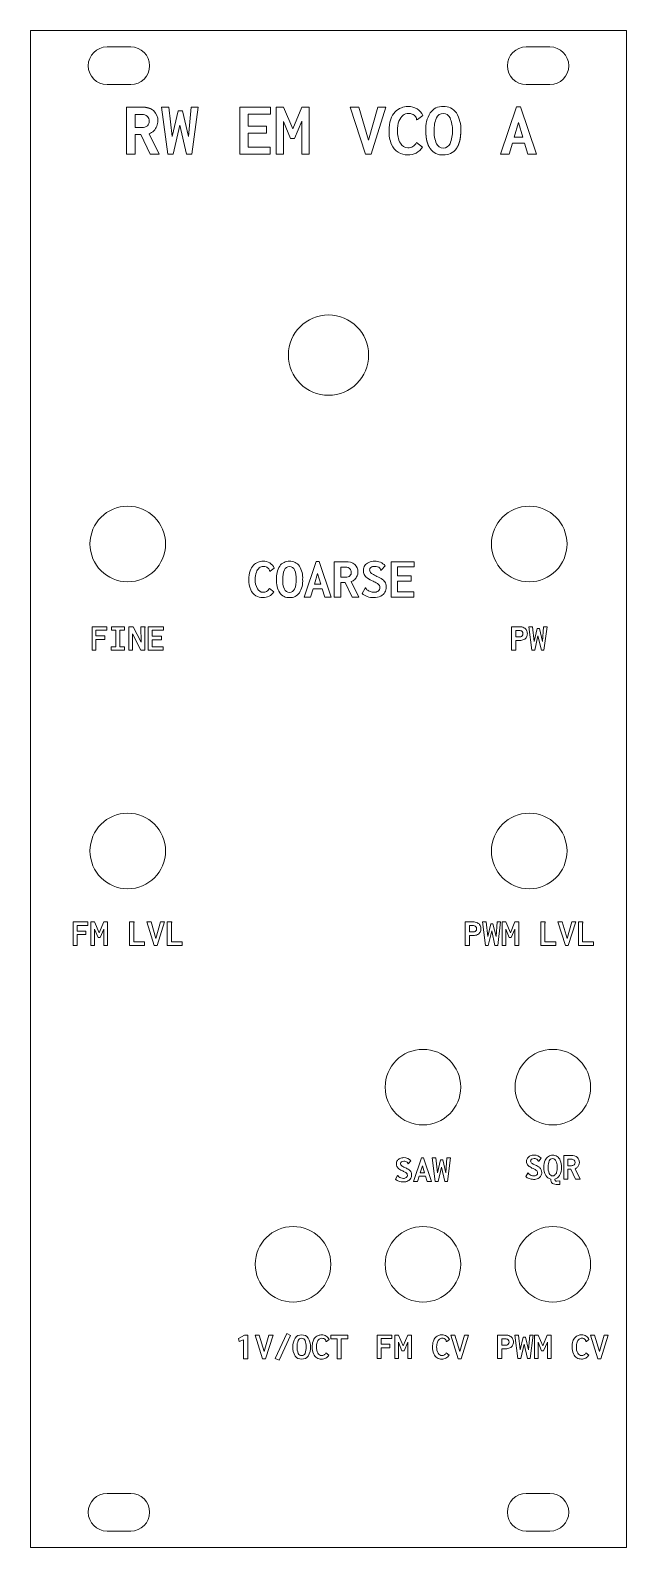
# Model space of a CAD drawing. Header units: millimetres. Extents: x 0 to 50, y 0 to 128.
import ezdxf

# ---------------------------------------------------------------- set-up
doc = ezdxf.new("R2010")
doc.units = ezdxf.units.MM
doc.layers.add('Cuts', color=1, linetype='Continuous', lineweight=13, true_color=0xff0000)
doc.layers.add('VectorEngraving', color=5, linetype='Continuous', lineweight=13, true_color=0x0000ff)

msp = doc.modelspace()

# ---------------------------------------------------------------- linework, layer by layer
at = {"layer": 'Cuts'}
for p, q in [((50.5, 128.5), (0, 128.5)), ((0, 128.5), (0, 0)), ((50.5, 0), (50.5, 128.5)), ((6.5, 127.1), (8.5, 127.1)), ((42, 127.1), (44, 127.1)), ((6.5, 123.9), (8.5, 123.9)), ((42, 123.9), (44, 123.9)), ((6.5, 4.6), (8.5, 4.6)), ((42, 4.6), (44, 4.6)), ((6.5, 1.4), (8.5, 1.4)), ((42, 1.4), (44, 1.4)), ((0, 0), (50.5, 0))]:
    msp.add_line(p, q, dxfattribs=at)
for centre, radius in [((25.25, 101), 3.4), ((8.25, 85), 3.2), ((42.25, 85), 3.2), ((8.25, 59), 3.2), ((42.25, 59), 3.2), ((33.25, 39), 3.2), ((44.25, 39), 3.2), ((22.25, 24), 3.2), ((33.25, 24), 3.2), ((44.25, 24), 3.2)]:
    msp.add_circle(centre, radius, dxfattribs=at)
for centre, start, end in [((6.5, 125.5), 90, 270), ((8.5, 125.5), 270, 90), ((42, 125.5), 90, 270), ((44, 125.5), 270, 90), ((6.5, 3), 90, 270), ((8.5, 3), 270, 90), ((42, 3), 90, 270), ((44, 3), 270, 90)]:
    msp.add_arc(centre, 1.6, start, end, dxfattribs=at)
at = {"layer": 'VectorEngraving', "flags": 128}
for points in [[(8.14, 118.02), (8.14, 122), (9.4, 122), (9.4, 122), (9.41, 122), (9.42, 122), (9.42, 122), (9.43, 122), (9.43, 122), (9.44, 122), (9.44, 122), (9.45, 122), (9.45, 122), (9.46, 122), (9.47, 122), (9.47, 122), (9.48, 122), (9.48, 122), (9.49, 122), (9.49, 122), (9.5, 122), (9.5, 122), (9.51, 122), (9.52, 121.99), (9.52, 121.99), (9.53, 121.99), (9.53, 121.99), (9.54, 121.99), (9.54, 121.99), (9.55, 121.99), (9.55, 121.99), (9.56, 121.99), (9.56, 121.99), (9.57, 121.99), (9.57, 121.99), (9.58, 121.99), (9.58, 121.99), (9.59, 121.99), (9.6, 121.99), (9.6, 121.99), (9.61, 121.99), (9.61, 121.99), (9.62, 121.99), (9.62, 121.99), (9.63, 121.99), (9.63, 121.99), (9.64, 121.99), (9.64, 121.99), (9.65, 121.99), (9.65, 121.99), (9.66, 121.99), (9.66, 121.99), (9.67, 121.98), (9.67, 121.98), (9.68, 121.98), (9.68, 121.98), (9.69, 121.98), (9.69, 121.98), (9.7, 121.98), (9.7, 121.98), (9.71, 121.98), (9.71, 121.98), (9.72, 121.98), (9.72, 121.98), (9.73, 121.98), (9.73, 121.98), (9.74, 121.98), (9.74, 121.98), (9.75, 121.98), (9.75, 121.98), (9.76, 121.97), (9.76, 121.97), (9.77, 121.97), (9.77, 121.97), (9.78, 121.97), (9.78, 121.97), (9.79, 121.97), (9.79, 121.97), (9.8, 121.97), (9.8, 121.97), (9.81, 121.97), (9.81, 121.97), (9.81, 121.97), (9.82, 121.97), (9.82, 121.96), (9.83, 121.96), (9.83, 121.96), (9.84, 121.96), (9.84, 121.96), (9.85, 121.96), (9.85, 121.96), (9.86, 121.96), (9.86, 121.96), (9.87, 121.96), (9.87, 121.96), (9.88, 121.95), (9.88, 121.95), (9.88, 121.95), (9.89, 121.95), (9.89, 121.95), (9.9, 121.95), (9.9, 121.95), (9.91, 121.95), (9.91, 121.95), (9.92, 121.95), (9.92, 121.95), (9.92, 121.94), (9.93, 121.94), (9.93, 121.94), (9.94, 121.94), (9.94, 121.94), (9.95, 121.94), (9.95, 121.94), (9.96, 121.94), (9.96, 121.94), (9.96, 121.93), (9.97, 121.93), (9.97, 121.93), (9.98, 121.93), (9.98, 121.93), (9.99, 121.93), (9.99, 121.93), (9.99, 121.93), (10, 121.93), (10, 121.92), (10.01, 121.92), (10.01, 121.92), (10.02, 121.92), (10.02, 121.92), (10.02, 121.92), (10.03, 121.92), (10.03, 121.92), (10.04, 121.91), (10.04, 121.91), (10.04, 121.91), (10.05, 121.91), (10.05, 121.91), (10.06, 121.91), (10.06, 121.91), (10.07, 121.91), (10.07, 121.9), (10.07, 121.9), (10.08, 121.9), (10.08, 121.9), (10.09, 121.9), (10.09, 121.9), (10.09, 121.9), (10.1, 121.89), (10.1, 121.89), (10.11, 121.89), (10.11, 121.89), (10.11, 121.89), (10.12, 121.89), (10.12, 121.89), (10.12, 121.88), (10.13, 121.88), (10.13, 121.88), (10.14, 121.88), (10.14, 121.88), (10.14, 121.88), (10.15, 121.88), (10.15, 121.87), (10.16, 121.87), (10.16, 121.87), (10.16, 121.87), (10.17, 121.87), (10.17, 121.87), (10.17, 121.86), (10.18, 121.86), (10.18, 121.86), (10.19, 121.86), (10.19, 121.86), (10.19, 121.86), (10.2, 121.85), (10.2, 121.85), (10.2, 121.85), (10.21, 121.85), (10.21, 121.85), (10.21, 121.85), (10.22, 121.84), (10.22, 121.84), (10.22, 121.84), (10.23, 121.84), (10.23, 121.84), (10.24, 121.84), (10.24, 121.83), (10.24, 121.83), (10.25, 121.83), (10.25, 121.83), (10.25, 121.83), (10.26, 121.83), (10.26, 121.82), (10.26, 121.82), (10.27, 121.82), (10.27, 121.82), (10.27, 121.82), (10.28, 121.81), (10.28, 121.81), (10.28, 121.81), (10.29, 121.81), (10.29, 121.81), (10.29, 121.8), (10.3, 121.8), (10.3, 121.8), (10.3, 121.8), (10.31, 121.8), (10.31, 121.79), (10.31, 121.79), (10.32, 121.79), (10.32, 121.79), (10.32, 121.79), (10.33, 121.78), (10.33, 121.78), (10.33, 121.78), (10.34, 121.78), (10.34, 121.78), (10.34, 121.77), (10.35, 121.77), (10.35, 121.77), (10.35, 121.77), (10.35, 121.77), (10.36, 121.76), (10.36, 121.76), (10.36, 121.76), (10.37, 121.76), (10.37, 121.76), (10.37, 121.75), (10.38, 121.75), (10.38, 121.75), (10.38, 121.75), (10.38, 121.74), (10.39, 121.74), (10.39, 121.74), (10.39, 121.74), (10.4, 121.74), (10.4, 121.73), (10.4, 121.73), (10.41, 121.73), (10.41, 121.73), (10.41, 121.72), (10.41, 121.72), (10.42, 121.72), (10.42, 121.72), (10.42, 121.71), (10.43, 121.71), (10.43, 121.71), (10.43, 121.71), (10.43, 121.7), (10.44, 121.7), (10.44, 121.7), (10.44, 121.7), (10.44, 121.7), (10.45, 121.69), (10.45, 121.69), (10.45, 121.69), (10.46, 121.69), (10.46, 121.68), (10.46, 121.68), (10.46, 121.68, -0.21489), (10.8, 120.83, -0.100191), (10.71, 120.39, -0.09654), (10.45, 120, -0.110602), (10.06, 119.74), (10.91, 118.02), (10.15, 118.02), (9.35, 119.68), (8.87, 119.68), (8.87, 118.02)], [(8.87, 120.27), (9.45, 120.27, 0.191831), (9.91, 120.42, 0.215461), (10.06, 120.81, 0.19551), (9.91, 121.21, 0.214661), (9.45, 121.37), (8.87, 121.37)], [(31.96, 117.95, -0.137181), (31.16, 118.17, -0.152134), (30.59, 118.83, -0.109573), (30.38, 119.99, -0.085497), (30.52, 120.97, -0.110549), (30.9, 121.61, -0.109274), (31.42, 121.95, -0.089414), (31.98, 122.05, -0.144279), (32.75, 121.85, -0.15015), (33.24, 121.28), (32.79, 120.94), (32.74, 120.91), (32.7, 120.96, 0.11408), (32.69, 121.05, 0.04611), (32.63, 121.19, 0.120563), (32.34, 121.41, 0.097397), (32.02, 121.47, 0.171045), (31.57, 121.31, 0.132489), (31.22, 120.82, 0.095776), (31.09, 120.02, 0.142464), (31.34, 118.94, 0.270554), (31.98, 118.55, 0.136035), (32.39, 118.65, 0.125476), (32.7, 118.99), (33.2, 118.62, -0.142497), (32.67, 118.1, -0.116168)], [(34.97, 117.95, -0.25913), (33.86, 118.48), (33.86, 118.49), (33.86, 118.49), (33.86, 118.49), (33.85, 118.5), (33.85, 118.5), (33.85, 118.51), (33.84, 118.51), (33.84, 118.52), (33.84, 118.52), (33.84, 118.52), (33.83, 118.53), (33.83, 118.53), (33.83, 118.54), (33.82, 118.54), (33.82, 118.55), (33.82, 118.55), (33.82, 118.56), (33.81, 118.56), (33.81, 118.56), (33.81, 118.57), (33.81, 118.57), (33.8, 118.58), (33.8, 118.58), (33.8, 118.59), (33.79, 118.59), (33.79, 118.6), (33.79, 118.6), (33.79, 118.6), (33.78, 118.61), (33.78, 118.61), (33.78, 118.62), (33.78, 118.62), (33.77, 118.63), (33.77, 118.63), (33.77, 118.64), (33.77, 118.64), (33.76, 118.65), (33.76, 118.65), (33.76, 118.66), (33.76, 118.66), (33.75, 118.67), (33.75, 118.67), (33.75, 118.67), (33.75, 118.68), (33.74, 118.68), (33.74, 118.69), (33.74, 118.69), (33.74, 118.7), (33.73, 118.7), (33.73, 118.71), (33.73, 118.71), (33.73, 118.72), (33.72, 118.72), (33.72, 118.73), (33.72, 118.73), (33.72, 118.74), (33.72, 118.74), (33.71, 118.75), (33.71, 118.75), (33.71, 118.76), (33.71, 118.76), (33.7, 118.77), (33.7, 118.77), (33.7, 118.78), (33.7, 118.78), (33.7, 118.79), (33.69, 118.79), (33.69, 118.8), (33.69, 118.8), (33.69, 118.81), (33.68, 118.81), (33.68, 118.82), (33.68, 118.82), (33.68, 118.83), (33.68, 118.83), (33.67, 118.84), (33.67, 118.85), (33.67, 118.85), (33.67, 118.86), (33.67, 118.86), (33.66, 118.87), (33.66, 118.87), (33.66, 118.88), (33.66, 118.88), (33.66, 118.89), (33.65, 118.89), (33.65, 118.9), (33.65, 118.9), (33.65, 118.91), (33.65, 118.91), (33.64, 118.92), (33.64, 118.93), (33.64, 118.93), (33.64, 118.94), (33.64, 118.94), (33.64, 118.95), (33.63, 118.95), (33.63, 118.96), (33.63, 118.96), (33.63, 118.97), (33.63, 118.98), (33.62, 118.98), (33.62, 118.99), (33.62, 118.99), (33.62, 119), (33.62, 119), (33.62, 119.01), (33.61, 119.01), (33.61, 119.02), (33.61, 119.03), (33.61, 119.03), (33.61, 119.04), (33.61, 119.04), (33.6, 119.05), (33.6, 119.05), (33.6, 119.06), (33.6, 119.07), (33.6, 119.07), (33.6, 119.08), (33.59, 119.08), (33.59, 119.09), (33.59, 119.1), (33.59, 119.1), (33.59, 119.11), (33.59, 119.11), (33.59, 119.12), (33.58, 119.13), (33.58, 119.13), (33.58, 119.14), (33.58, 119.14), (33.58, 119.15), (33.58, 119.15), (33.58, 119.16), (33.57, 119.17), (33.57, 119.17), (33.57, 119.18), (33.57, 119.19), (33.57, 119.19), (33.57, 119.2), (33.57, 119.2), (33.56, 119.21), (33.56, 119.22), (33.56, 119.22), (33.56, 119.23), (33.56, 119.23), (33.56, 119.24), (33.56, 119.25), (33.56, 119.25), (33.55, 119.26), (33.55, 119.27), (33.55, 119.27), (33.55, 119.28), (33.55, 119.28), (33.55, 119.29), (33.55, 119.3), (33.55, 119.3), (33.54, 119.31), (33.54, 119.32), (33.54, 119.32), (33.54, 119.33), (33.54, 119.34), (33.54, 119.34), (33.54, 119.35), (33.54, 119.35), (33.54, 119.36), (33.53, 119.37), (33.53, 119.37), (33.53, 119.38), (33.53, 119.39), (33.53, 119.39), (33.53, 119.4), (33.53, 119.41), (33.53, 119.41), (33.53, 119.42), (33.53, 119.43), (33.53, 119.43), (33.52, 119.44), (33.52, 119.45), (33.52, 119.45), (33.52, 119.46), (33.52, 119.47), (33.52, 119.47), (33.52, 119.48), (33.52, 119.49), (33.52, 119.49), (33.52, 119.5), (33.52, 119.51), (33.51, 119.51), (33.51, 119.52), (33.51, 119.53), (33.51, 119.53), (33.51, 119.54), (33.51, 119.55), (33.51, 119.55), (33.51, 119.56), (33.51, 119.57), (33.51, 119.57), (33.51, 119.58), (33.51, 119.59), (33.51, 119.6), (33.51, 119.6), (33.51, 119.61), (33.5, 119.62), (33.5, 119.62), (33.5, 119.63), (33.5, 119.64), (33.5, 119.64), (33.5, 119.65), (33.5, 119.66), (33.5, 119.67), (33.5, 119.67), (33.5, 119.68), (33.5, 119.69), (33.5, 119.69), (33.5, 119.7), (33.5, 119.71), (33.5, 119.72), (33.5, 119.72), (33.5, 119.73), (33.5, 119.74), (33.5, 119.74), (33.5, 119.75), (33.49, 119.76), (33.49, 119.77), (33.49, 119.77), (33.49, 119.78), (33.49, 119.79), (33.49, 119.8), (33.49, 119.8), (33.49, 119.81), (33.49, 119.82), (33.49, 119.82), (33.49, 119.83), (33.49, 119.84), (33.49, 119.85), (33.49, 119.85), (33.49, 119.86), (33.49, 119.87), (33.49, 119.88), (33.49, 119.88), (33.49, 119.89), (33.49, 119.9), (33.49, 119.91), (33.49, 119.91), (33.49, 119.92), (33.49, 119.93), (33.49, 119.94), (33.49, 119.95), (33.49, 119.95), (33.49, 119.96), (33.49, 119.97), (33.49, 119.98), (33.49, 119.98), (33.49, 119.99), (33.49, 120), (33.49, 120.01, -0.152055), (33.86, 121.51, -0.260989), (34.97, 122.05, -0.259889), (36.08, 121.51, -0.153236), (36.45, 120.01), (36.45, 120), (36.45, 119.99), (36.45, 119.98), (36.45, 119.98), (36.45, 119.97), (36.45, 119.96), (36.45, 119.95), (36.45, 119.95), (36.45, 119.94), (36.45, 119.93), (36.45, 119.92), (36.45, 119.91), (36.45, 119.91), (36.45, 119.9), (36.45, 119.89), (36.45, 119.88), (36.45, 119.88), (36.45, 119.87), (36.45, 119.86), (36.45, 119.85), (36.45, 119.85), (36.45, 119.84), (36.45, 119.83), (36.45, 119.82), (36.45, 119.82), (36.45, 119.81), (36.45, 119.8), (36.45, 119.8), (36.45, 119.79), (36.45, 119.78), (36.45, 119.77), (36.45, 119.77), (36.45, 119.76), (36.45, 119.75), (36.45, 119.74), (36.45, 119.74), (36.45, 119.73), (36.45, 119.72), (36.45, 119.72), (36.45, 119.71), (36.45, 119.7), (36.44, 119.69), (36.44, 119.69), (36.44, 119.68), (36.44, 119.67), (36.44, 119.67), (36.44, 119.66), (36.44, 119.65), (36.44, 119.64), (36.44, 119.64), (36.44, 119.63), (36.44, 119.62), (36.44, 119.62), (36.44, 119.61), (36.44, 119.6), (36.44, 119.6), (36.44, 119.59), (36.44, 119.58), (36.43, 119.57), (36.43, 119.57), (36.43, 119.56), (36.43, 119.55), (36.43, 119.55), (36.43, 119.54), (36.43, 119.53), (36.43, 119.53), (36.43, 119.52), (36.43, 119.51), (36.43, 119.51), (36.43, 119.5), (36.43, 119.49), (36.42, 119.49), (36.42, 119.48), (36.42, 119.47), (36.42, 119.47), (36.42, 119.46), (36.42, 119.45), (36.42, 119.45), (36.42, 119.44), (36.42, 119.43), (36.42, 119.43), (36.42, 119.42), (36.41, 119.41), (36.41, 119.41), (36.41, 119.4), (36.41, 119.39), (36.41, 119.39), (36.41, 119.38), (36.41, 119.37), (36.41, 119.37), (36.41, 119.36), (36.41, 119.35), (36.4, 119.35), (36.4, 119.34), (36.4, 119.34), (36.4, 119.33), (36.4, 119.32), (36.4, 119.32), (36.4, 119.31), (36.4, 119.3), (36.4, 119.3), (36.39, 119.29), (36.39, 119.28), (36.39, 119.28), (36.39, 119.27), (36.39, 119.27), (36.39, 119.26), (36.39, 119.25), (36.39, 119.25), (36.38, 119.24), (36.38, 119.23), (36.38, 119.23), (36.38, 119.22), (36.38, 119.22), (36.38, 119.21), (36.38, 119.2), (36.38, 119.2), (36.37, 119.19), (36.37, 119.19), (36.37, 119.18), (36.37, 119.17), (36.37, 119.17), (36.37, 119.16), (36.37, 119.15), (36.36, 119.15), (36.36, 119.14), (36.36, 119.14), (36.36, 119.13), (36.36, 119.13), (36.36, 119.12), (36.36, 119.11), (36.35, 119.11), (36.35, 119.1), (36.35, 119.1), (36.35, 119.09), (36.35, 119.08), (36.35, 119.08), (36.34, 119.07), (36.34, 119.07), (36.34, 119.06), (36.34, 119.05), (36.34, 119.05), (36.34, 119.04), (36.33, 119.04), (36.33, 119.03), (36.33, 119.03), (36.33, 119.02), (36.33, 119.01), (36.33, 119.01), (36.32, 119), (36.32, 119), (36.32, 118.99), (36.32, 118.99), (36.32, 118.98), (36.32, 118.98), (36.31, 118.97), (36.31, 118.96), (36.31, 118.96), (36.31, 118.95), (36.31, 118.95), (36.3, 118.94), (36.3, 118.94), (36.3, 118.93), (36.3, 118.93), (36.3, 118.92), (36.3, 118.91), (36.29, 118.91), (36.29, 118.9), (36.29, 118.9), (36.29, 118.89), (36.29, 118.89), (36.28, 118.88), (36.28, 118.88), (36.28, 118.87), (36.28, 118.87), (36.28, 118.86), (36.27, 118.86), (36.27, 118.85), (36.27, 118.85), (36.27, 118.84), (36.27, 118.83), (36.26, 118.83), (36.26, 118.82), (36.26, 118.82), (36.26, 118.81), (36.25, 118.81), (36.25, 118.8), (36.25, 118.8), (36.25, 118.79), (36.25, 118.79), (36.24, 118.78), (36.24, 118.78), (36.24, 118.77), (36.24, 118.77), (36.23, 118.76), (36.23, 118.76), (36.23, 118.75), (36.23, 118.75), (36.23, 118.74), (36.22, 118.74), (36.22, 118.73), (36.22, 118.73), (36.22, 118.72), (36.21, 118.72), (36.21, 118.71), (36.21, 118.71), (36.21, 118.7), (36.2, 118.7), (36.2, 118.69), (36.2, 118.69), (36.2, 118.68), (36.19, 118.68), (36.19, 118.67), (36.19, 118.67), (36.19, 118.67), (36.18, 118.66), (36.18, 118.66), (36.18, 118.65), (36.18, 118.65), (36.17, 118.64), (36.17, 118.64), (36.17, 118.63), (36.17, 118.63), (36.16, 118.62), (36.16, 118.62), (36.16, 118.61), (36.16, 118.61), (36.15, 118.6), (36.15, 118.6), (36.15, 118.6), (36.15, 118.59), (36.14, 118.59), (36.14, 118.58), (36.14, 118.58), (36.13, 118.57), (36.13, 118.57), (36.13, 118.56), (36.13, 118.56), (36.12, 118.56), (36.12, 118.55), (36.12, 118.55), (36.12, 118.54), (36.11, 118.54), (36.11, 118.53), (36.11, 118.53), (36.1, 118.52), (36.1, 118.52), (36.1, 118.52), (36.1, 118.51), (36.09, 118.51), (36.09, 118.5), (36.09, 118.5), (36.08, 118.49), (36.08, 118.49), (36.08, 118.49), (36.08, 118.48, -0.258046)], [(34.97, 118.53, 0.29242), (35.54, 118.9, 0.121433), (35.74, 120.01, 0.120267), (35.54, 121.09, 0.296602), (34.97, 121.47, 0.299569), (34.4, 121.09, 0.118638), (34.2, 120.01, 0.119784), (34.4, 118.9, 0.295261)], [(19.69, 80.46, -0.137181), (19.09, 80.62, -0.152134), (18.66, 81.12, -0.109573), (18.5, 81.99, -0.085497), (18.61, 82.73, -0.110549), (18.89, 83.2, -0.109274), (19.28, 83.46, -0.089414), (19.71, 83.54, -0.144279), (20.28, 83.39, -0.15015), (20.65, 82.95), (20.31, 82.7), (20.27, 82.68), (20.25, 82.72, 0.11408), (20.24, 82.78, 0.04611), (20.19, 82.89, 0.120563), (19.97, 83.06, 0.097397), (19.74, 83.1, 0.171045), (19.39, 82.98, 0.132489), (19.14, 82.61, 0.095776), (19.04, 82.01, 0.142464), (19.23, 81.2, 0.270554), (19.7, 80.91, 0.136035), (20.01, 80.98, 0.125476), (20.24, 81.24), (20.62, 80.96, -0.142497), (20.22, 80.57, -0.116168)], [(21.95, 80.46, -0.25913), (21.12, 80.86, -0.152705), (20.84, 82, -0.152055), (21.12, 83.13, -0.260989), (21.95, 83.54, -0.259889), (22.78, 83.13, -0.153236), (23.06, 82, -0.153892), (22.78, 80.86, -0.258046)], [(29.08, 80.46, -0.082459), (28.52, 80.55, -0.123923), (28.09, 80.82), (28.35, 81.27), (28.37, 81.3), (28.41, 81.28, 0.04687), (28.44, 81.21, 0.09145), (28.51, 81.12, 0.068159), (28.78, 80.97, 0.095003), (29.1, 80.91, 0.154469), (29.46, 81.01, 0.260654), (29.6, 81.3, 0.120851), (29.56, 81.48, 0.121961), (29.39, 81.65, 0.038254), (29.02, 81.85, -0.058107), (28.53, 82.12, -0.120043), (28.27, 82.42, -0.112683), (28.2, 82.78, -0.159231), (28.32, 83.17, -0.131771), (28.66, 83.44, -0.110553), (29.15, 83.54, -0.218459), (30.05, 83.16), (29.74, 82.8), (29.71, 82.76), (29.67, 82.79, 0.052527), (29.65, 82.87, 0.094698), (29.59, 82.96, 0.123915), (29.4, 83.07, 0.06748), (29.15, 83.1, 0.17107), (28.84, 83.01, 0.239524), (28.73, 82.8, 0.131511), (28.77, 82.63, 0.113696), (28.95, 82.47, 0.038355), (29.35, 82.26, -0.053425), (29.82, 81.99, -0.127597), (30.07, 81.7, -0.104237), (30.14, 81.33, -0.12798), (30.03, 80.92, -0.14679), (29.68, 80.59, -0.123967)], [(21.95, 80.9, 0.29242), (22.37, 81.17, 0.121433), (22.52, 82.01, 0.120267), (22.37, 82.81, 0.296602), (21.95, 83.1, 0.299569), (21.52, 82.81, 0.118638), (21.37, 82.01, 0.119784), (21.52, 81.17, 0.295261)], [(25.74, 80.51), (25.74, 83.5), (26.69, 83.5, -0.190523), (27.49, 83.26, -0.21489), (27.74, 82.62, -0.100191), (27.67, 82.29, -0.09654), (27.47, 82, -0.110602), (27.18, 81.81), (27.82, 80.51), (27.25, 80.51), (26.65, 81.75), (26.29, 81.75), (26.29, 80.51)], [(26.29, 82.2), (26.72, 82.2, 0.191831), (27.07, 82.31, 0.215461), (27.18, 82.61, 0.19551), (27.07, 82.9, 0.214661), (26.72, 83.03), (26.29, 83.03)], [(8.33, 77.99), (8.71, 77.99), (9.38, 76.68), (9.36, 77.99), (9.71, 77.99), (9.71, 77.96, 0.127686), (9.69, 77.92, 0.045437), (9.69, 77.84), (9.69, 76), (9.35, 76), (8.66, 77.39), (8.66, 76), (8.33, 76)], [(40.74, 76), (40.74, 77.99), (41.42, 77.99, -0.122616), (41.8, 77.91, -0.149974), (42.02, 77.7, -0.126802), (42.09, 77.4, -0.12686), (42.02, 77.12, -0.150008), (41.8, 76.91, -0.122625), (41.43, 76.83), (41.11, 76.83), (41.11, 76)], [(41.11, 77.13), (41.41, 77.13, 0.196442), (41.64, 77.21, 0.21326), (41.72, 77.4, 0.212906), (41.64, 77.6, 0.19733), (41.41, 77.67), (41.11, 77.67)], [(8.39, 52.99), (8.79, 52.99), (8.79, 52.96, 0.15231), (8.76, 52.92, 0.043707), (8.76, 52.85), (8.76, 51.3), (9.67, 51.3), (9.67, 51.01), (8.39, 51.01)], [(11.58, 52.99), (11.98, 52.99), (11.98, 52.96, 0.15231), (11.95, 52.92, 0.043707), (11.95, 52.85), (11.95, 51.3), (12.86, 51.3), (12.86, 51.01), (11.58, 51.01)], [(36.81, 51.01), (36.81, 52.99), (37.49, 52.99, -0.122616), (37.87, 52.91, -0.149974), (38.09, 52.7, -0.126802), (38.16, 52.41, -0.12686), (38.09, 52.12, -0.150008), (37.88, 51.92, -0.122625), (37.51, 51.84), (37.18, 51.84), (37.18, 51.01)], [(43.22, 52.99), (43.61, 52.99), (43.61, 52.96, 0.15231), (43.59, 52.92, 0.043707), (43.58, 52.85), (43.58, 51.3), (44.5, 51.3), (44.5, 51.01), (43.22, 51.01)], [(46.41, 52.99), (46.8, 52.99), (46.8, 52.96, 0.15231), (46.78, 52.92, 0.043707), (46.77, 52.85), (46.77, 51.3), (47.69, 51.3), (47.69, 51.01), (46.41, 51.01)], [(37.18, 52.14), (37.48, 52.14, 0.196442), (37.71, 52.22, 0.21326), (37.79, 52.41, 0.212906), (37.71, 52.6, 0.19733), (37.48, 52.68), (37.18, 52.68)], [(31.58, 30.97, -0.082459), (31.21, 31.03, -0.123923), (30.92, 31.21), (31.1, 31.51), (31.11, 31.53), (31.14, 31.52, 0.04687), (31.16, 31.47, 0.09145), (31.21, 31.41, 0.068159), (31.38, 31.31, 0.095003), (31.59, 31.27, 0.154469), (31.84, 31.34, 0.260654), (31.93, 31.53, 0.120851), (31.9, 31.65, 0.121961), (31.79, 31.76, 0.038254), (31.54, 31.9, -0.058107), (31.22, 32.08, -0.120043), (31.05, 32.28, -0.112683), (31, 32.52, -0.159231), (31.08, 32.78, -0.131771), (31.3, 32.96, -0.110553), (31.63, 33.03, -0.218459), (32.23, 32.77), (32.02, 32.53), (32, 32.51), (31.98, 32.53, 0.052527), (31.97, 32.58, 0.094698), (31.92, 32.64, 0.123915), (31.79, 32.71, 0.06748), (31.63, 32.73, 0.17107), (31.43, 32.67, 0.239524), (31.35, 32.53, 0.131511), (31.38, 32.42, 0.113696), (31.49, 32.31, 0.038355), (31.76, 32.17, -0.053425), (32.08, 31.99, -0.127597), (32.24, 31.8, -0.104237), (32.29, 31.55, -0.12798), (32.21, 31.28, -0.14679), (31.98, 31.06, -0.123967)], [(42.61, 31.19, -0.082459), (42.24, 31.25, -0.123923), (41.95, 31.43), (42.12, 31.72), (42.14, 31.75), (42.16, 31.73, 0.04687), (42.18, 31.68, 0.09145), (42.23, 31.63, 0.068159), (42.41, 31.53, 0.095003), (42.62, 31.49, 0.154469), (42.86, 31.55, 0.260654), (42.96, 31.75, 0.120851), (42.93, 31.87, 0.121961), (42.82, 31.98, 0.038254), (42.57, 32.11, -0.058107), (42.24, 32.29, -0.120043), (42.07, 32.49, -0.112683), (42.02, 32.73, -0.159231), (42.1, 32.99, -0.131771), (42.33, 33.18, -0.110553), (42.66, 33.24, -0.218459), (43.26, 32.99), (43.05, 32.74), (43.03, 32.72), (43, 32.74, 0.052527), (42.99, 32.79, 0.094698), (42.95, 32.85, 0.123915), (42.82, 32.93, 0.06748), (42.66, 32.95, 0.17107), (42.45, 32.89, 0.239524), (42.37, 32.75, 0.131511), (42.4, 32.63, 0.113696), (42.52, 32.52, 0.038355), (42.79, 32.39, -0.053425), (43.11, 32.21, -0.127597), (43.27, 32.01, -0.104237), (43.31, 31.77, -0.12798), (43.24, 31.49, -0.14679), (43.01, 31.27, -0.123967)], [(44.64, 30.76, -0.155015), (44.21, 30.85, -0.231997), (44.07, 31.21, -0.215189), (43.65, 31.52, -0.137199), (43.49, 32.22, -0.104297), (43.6, 32.81, -0.153987), (43.87, 33.14, -0.139325), (44.23, 33.24, -0.147821), (44.61, 33.13, -0.152138), (44.88, 32.8, -0.100924), (44.97, 32.22, -0.137301), (44.82, 31.51, -0.203893), (44.41, 31.21, 0.154345), (44.45, 31.09, 0.235597), (44.58, 31.04), (44.85, 31.06), (44.84, 30.76)], [(44.24, 31.48, 0.180634), (44.43, 31.56, 0.13448), (44.57, 31.78, 0.081473), (44.62, 32.2, 0.078504), (44.56, 32.64, 0.141009), (44.42, 32.88, 0.175029), (44.23, 32.95, 0.296746), (43.95, 32.76, 0.122034), (43.85, 32.25, 0.121631), (43.95, 31.68, 0.292662)], [(45.17, 31.22), (45.17, 33.21), (45.8, 33.21, -0.190523), (46.33, 33.05, -0.21489), (46.5, 32.63, -0.100191), (46.45, 32.41, -0.09654), (46.32, 32.21, -0.110602), (46.13, 32.08), (46.55, 31.22), (46.17, 31.22), (45.77, 32.05), (45.53, 32.05), (45.53, 31.22)], [(45.53, 32.35), (45.82, 32.35, 0.191831), (46.05, 32.42, 0.215461), (46.13, 32.62, 0.19551), (46.05, 32.82, 0.214661), (45.82, 32.9), (45.53, 32.9)], [(22.98, 15.97, -0.25913), (22.42, 16.23, -0.152705), (22.24, 17, -0.152055), (22.42, 17.75, -0.260989), (22.98, 18.02, -0.259889), (23.53, 17.75, -0.153236), (23.72, 17, -0.153892), (23.53, 16.23, -0.258046)], [(24.66, 15.97, -0.137181), (24.26, 16.08, -0.152134), (23.98, 16.41, -0.109573), (23.87, 16.99, -0.085497), (23.94, 17.48, -0.110549), (24.13, 17.8, -0.109274), (24.39, 17.97, -0.089414), (24.67, 18.02, -0.144279), (25.06, 17.92, -0.15015), (25.3, 17.63), (25.07, 17.46), (25.05, 17.45), (25.03, 17.47, 0.11408), (25.03, 17.52, 0.04611), (24.99, 17.59, 0.120563), (24.85, 17.7, 0.097397), (24.69, 17.73, 0.171045), (24.46, 17.65, 0.132489), (24.29, 17.4, 0.095776), (24.23, 17, 0.142464), (24.35, 16.46, 0.270554), (24.67, 16.27, 0.136035), (24.87, 16.32, 0.125476), (25.03, 16.49), (25.28, 16.3, -0.142497), (25.02, 16.04, -0.116168)], [(34.85, 15.97, -0.137181), (34.45, 16.08, -0.152134), (34.16, 16.41, -0.109573), (34.06, 16.99, -0.085497), (34.13, 17.49, -0.110549), (34.32, 17.8, -0.109274), (34.58, 17.97, -0.089414), (34.86, 18.03, -0.144279), (35.24, 17.92, -0.15015), (35.49, 17.64), (35.26, 17.47), (35.24, 17.45), (35.22, 17.48, 0.11408), (35.22, 17.52, 0.04611), (35.18, 17.59, 0.120563), (35.04, 17.71, 0.097397), (34.88, 17.74, 0.171045), (34.65, 17.65, 0.132489), (34.48, 17.41, 0.095776), (34.41, 17.01, 0.142464), (34.54, 16.47, 0.270554), (34.86, 16.27, 0.136035), (35.06, 16.32, 0.125476), (35.22, 16.49), (35.47, 16.31, -0.142497), (35.2, 16.05, -0.116168)], [(39.56, 16.01), (39.56, 18), (40.23, 18, -0.122616), (40.61, 17.92, -0.149974), (40.84, 17.71, -0.126802), (40.91, 17.41, -0.12686), (40.84, 17.13, -0.150008), (40.62, 16.92, -0.122625), (40.25, 16.84), (39.93, 16.84), (39.93, 16.01)], [(46.67, 15.97, -0.137181), (46.28, 16.08, -0.152134), (45.99, 16.41, -0.109573), (45.88, 16.99, -0.085497), (45.95, 17.49, -0.110549), (46.14, 17.8, -0.109274), (46.4, 17.97, -0.089414), (46.69, 18.03, -0.144279), (47.07, 17.92, -0.15015), (47.31, 17.64), (47.09, 17.47), (47.06, 17.45), (47.05, 17.48, 0.11408), (47.04, 17.52, 0.04611), (47.01, 17.59, 0.120563), (46.86, 17.71, 0.097397), (46.71, 17.74, 0.171045), (46.48, 17.65, 0.132489), (46.31, 17.41, 0.095776), (46.24, 17.01, 0.142464), (46.37, 16.47, 0.270554), (46.68, 16.27, 0.136035), (46.89, 16.32, 0.125476), (47.04, 16.49), (47.29, 16.31, -0.142497), (47.03, 16.05, -0.116168)], [(22.98, 16.26, 0.29242), (23.26, 16.44, 0.121433), (23.36, 17, 0.120267), (23.26, 17.54, 0.296602), (22.98, 17.73, 0.299569), (22.69, 17.54, 0.118638), (22.59, 17, 0.119784), (22.69, 16.44, 0.295261)], [(39.93, 17.14), (40.23, 17.14, 0.196442), (40.46, 17.22, 0.21326), (40.54, 17.41, 0.212906), (40.46, 17.61, 0.19733), (40.23, 17.68), (39.93, 17.68)]]:
    msp.add_lwpolyline(points, format="xyb", close=True, dxfattribs=at)
for points in [[(11.63, 118.02), (11.11, 122), (11.73, 122), (12, 119.5), (12.51, 121.68), (12.89, 121.68), (13.4, 119.51), (13.61, 122), (14.2, 122), (13.68, 118.02), (13.23, 118.02), (12.67, 120.47), (12.1, 118.02)], [(17.75, 118.02), (17.75, 122), (20.34, 122), (20.34, 121.41), (18.45, 121.41), (18.45, 120.39), (20, 120.39), (20, 119.8), (18.45, 119.8), (18.45, 118.61), (20.32, 118.61), (20.32, 118.02)], [(20.81, 118.02), (20.81, 122), (21.45, 122), (22.22, 120.17), (22.99, 122), (23.62, 122), (23.62, 118.02), (23, 118.02), (23, 120.8), (22.37, 119.34), (22.02, 119.34), (21.43, 120.79), (21.43, 118.02)], [(28.37, 118.01), (27.09, 122), (27.81, 122), (28.64, 119.2), (29.42, 122), (30.11, 122), (28.85, 118.01)], [(42.13, 118.02), (41.86, 118.95), (40.82, 118.95), (40.54, 118.02), (39.82, 118.02), (41.17, 122.02), (41.51, 122.02), (42.86, 118.02)], [(41.34, 120.69), (40.97, 119.46), (41.7, 119.46)], [(24.93, 80.51), (24.72, 81.21), (23.94, 81.21), (23.73, 80.51), (23.19, 80.51), (24.2, 83.51), (24.46, 83.51), (25.47, 80.51)], [(24.33, 82.51), (24.06, 81.6), (24.61, 81.6)], [(30.56, 80.51), (30.56, 83.5), (32.5, 83.5), (32.5, 83.06), (31.08, 83.06), (31.08, 82.29), (32.25, 82.29), (32.25, 81.84), (31.08, 81.84), (31.08, 80.95), (32.48, 80.95), (32.48, 80.51)], [(5.23, 76), (5.23, 77.99), (6.47, 77.99), (6.47, 77.7), (5.56, 77.7), (5.56, 77.22), (6.3, 77.22), (6.3, 76.92), (5.56, 76.92), (5.56, 76)], [(6.84, 76), (6.84, 76.29), (7.23, 76.29), (7.23, 77.7), (6.86, 77.7), (6.86, 77.99), (7.96, 77.99), (7.96, 77.7), (7.57, 77.7), (7.57, 76.29), (7.98, 76.29), (7.98, 76)], [(9.97, 76), (9.97, 77.99), (11.27, 77.99), (11.27, 77.69), (10.32, 77.69), (10.32, 77.18), (11.1, 77.18), (11.1, 76.89), (10.32, 76.89), (10.32, 76.29), (11.26, 76.29), (11.26, 76)], [(42.47, 76), (42.21, 77.99), (42.53, 77.99), (42.66, 76.74), (42.91, 77.83), (43.11, 77.83), (43.36, 76.74), (43.47, 77.99), (43.76, 77.99), (43.5, 76), (43.28, 76), (42.99, 77.23), (42.71, 76)], [(3.64, 51.01), (3.64, 52.99), (4.88, 52.99), (4.88, 52.7), (3.96, 52.7), (3.96, 52.22), (4.71, 52.22), (4.71, 51.93), (3.96, 51.93), (3.96, 51.01)], [(5.13, 51.01), (5.13, 52.99), (5.44, 52.99), (5.83, 52.08), (6.21, 53), (6.53, 53), (6.53, 51.01), (6.22, 51.01), (6.22, 52.39), (5.9, 51.66), (5.73, 51.66), (5.44, 52.39), (5.44, 51.01)], [(10.5, 51), (9.86, 52.99), (10.22, 52.99), (10.63, 51.6), (11.02, 52.99), (11.37, 52.99), (10.74, 51)], [(38.55, 51.01), (38.29, 52.99), (38.6, 52.99), (38.73, 51.75), (38.99, 52.84), (39.18, 52.84), (39.44, 51.75), (39.54, 52.99), (39.83, 52.99), (39.58, 51.01), (39.35, 51.01), (39.07, 52.23), (38.78, 51.01)], [(39.95, 51.01), (39.95, 52.99), (40.27, 52.99), (40.65, 52.08), (41.04, 53), (41.36, 53), (41.36, 51.01), (41.04, 51.01), (41.04, 52.39), (40.73, 51.66), (40.55, 51.66), (40.26, 52.39), (40.26, 51.01)], [(45.32, 51), (44.68, 52.99), (45.04, 52.99), (45.46, 51.6), (45.85, 52.99), (46.2, 52.99), (45.56, 51)], [(33.6, 31.01), (33.46, 31.47), (32.94, 31.47), (32.8, 31.01), (32.44, 31.01), (33.12, 33.01), (33.29, 33.01), (33.96, 31.01)], [(33.2, 32.34), (33.02, 31.73), (33.38, 31.73)], [(34.29, 31.01), (34.03, 33), (34.34, 33), (34.48, 31.75), (34.73, 32.84), (34.92, 32.84), (35.18, 31.75), (35.28, 33), (35.58, 33), (35.32, 31.01), (35.09, 31.01), (34.81, 32.23), (34.53, 31.01)], [(18.05, 16), (18.05, 17.6), (17.69, 17.47), (17.62, 17.71), (18.15, 17.99), (18.42, 17.99), (18.42, 16)], [(19.67, 16), (19.04, 17.99), (19.39, 17.99), (19.81, 16.6), (20.2, 17.99), (20.55, 17.99), (19.92, 16)], [(21.06, 15.87), (20.73, 16.01), (21.71, 18.13), (22.03, 17.97)], [(25.97, 16), (25.97, 17.69), (25.44, 17.69), (25.44, 17.99), (26.88, 17.99), (26.88, 17.69), (26.32, 17.69), (26.32, 16)], [(29.38, 16.01), (29.38, 18), (30.62, 18), (30.62, 17.71), (29.71, 17.71), (29.71, 17.23), (30.45, 17.23), (30.45, 16.93), (29.71, 16.93), (29.71, 16.01)], [(30.87, 16.01), (30.87, 18), (31.19, 18), (31.57, 17.08), (31.96, 18), (32.27, 18), (32.27, 16.01), (31.96, 16.01), (31.96, 17.4), (31.65, 16.67), (31.47, 16.67), (31.18, 17.39), (31.18, 16.01)], [(36.24, 16), (35.6, 18), (35.96, 18), (36.38, 16.6), (36.77, 18), (37.12, 18), (36.48, 16)], [(41.29, 16.01), (41.03, 18), (41.34, 18), (41.48, 16.75), (41.73, 17.84), (41.92, 17.84), (42.18, 16.75), (42.29, 18), (42.58, 18), (42.32, 16.01), (42.09, 16.01), (41.81, 17.23), (41.53, 16.01)], [(42.7, 16.01), (42.7, 18), (43.01, 18), (43.4, 17.08), (43.78, 18), (44.1, 18), (44.1, 16.01), (43.79, 16.01), (43.79, 17.4), (43.47, 16.67), (43.3, 16.67), (43.01, 17.39), (43.01, 16.01)], [(48.07, 16), (47.43, 18), (47.79, 18), (48.2, 16.6), (48.59, 18), (48.94, 18), (48.31, 16)]]:
    msp.add_lwpolyline(points, close=True, dxfattribs=at)

doc.saveas('drawing.dxf')
